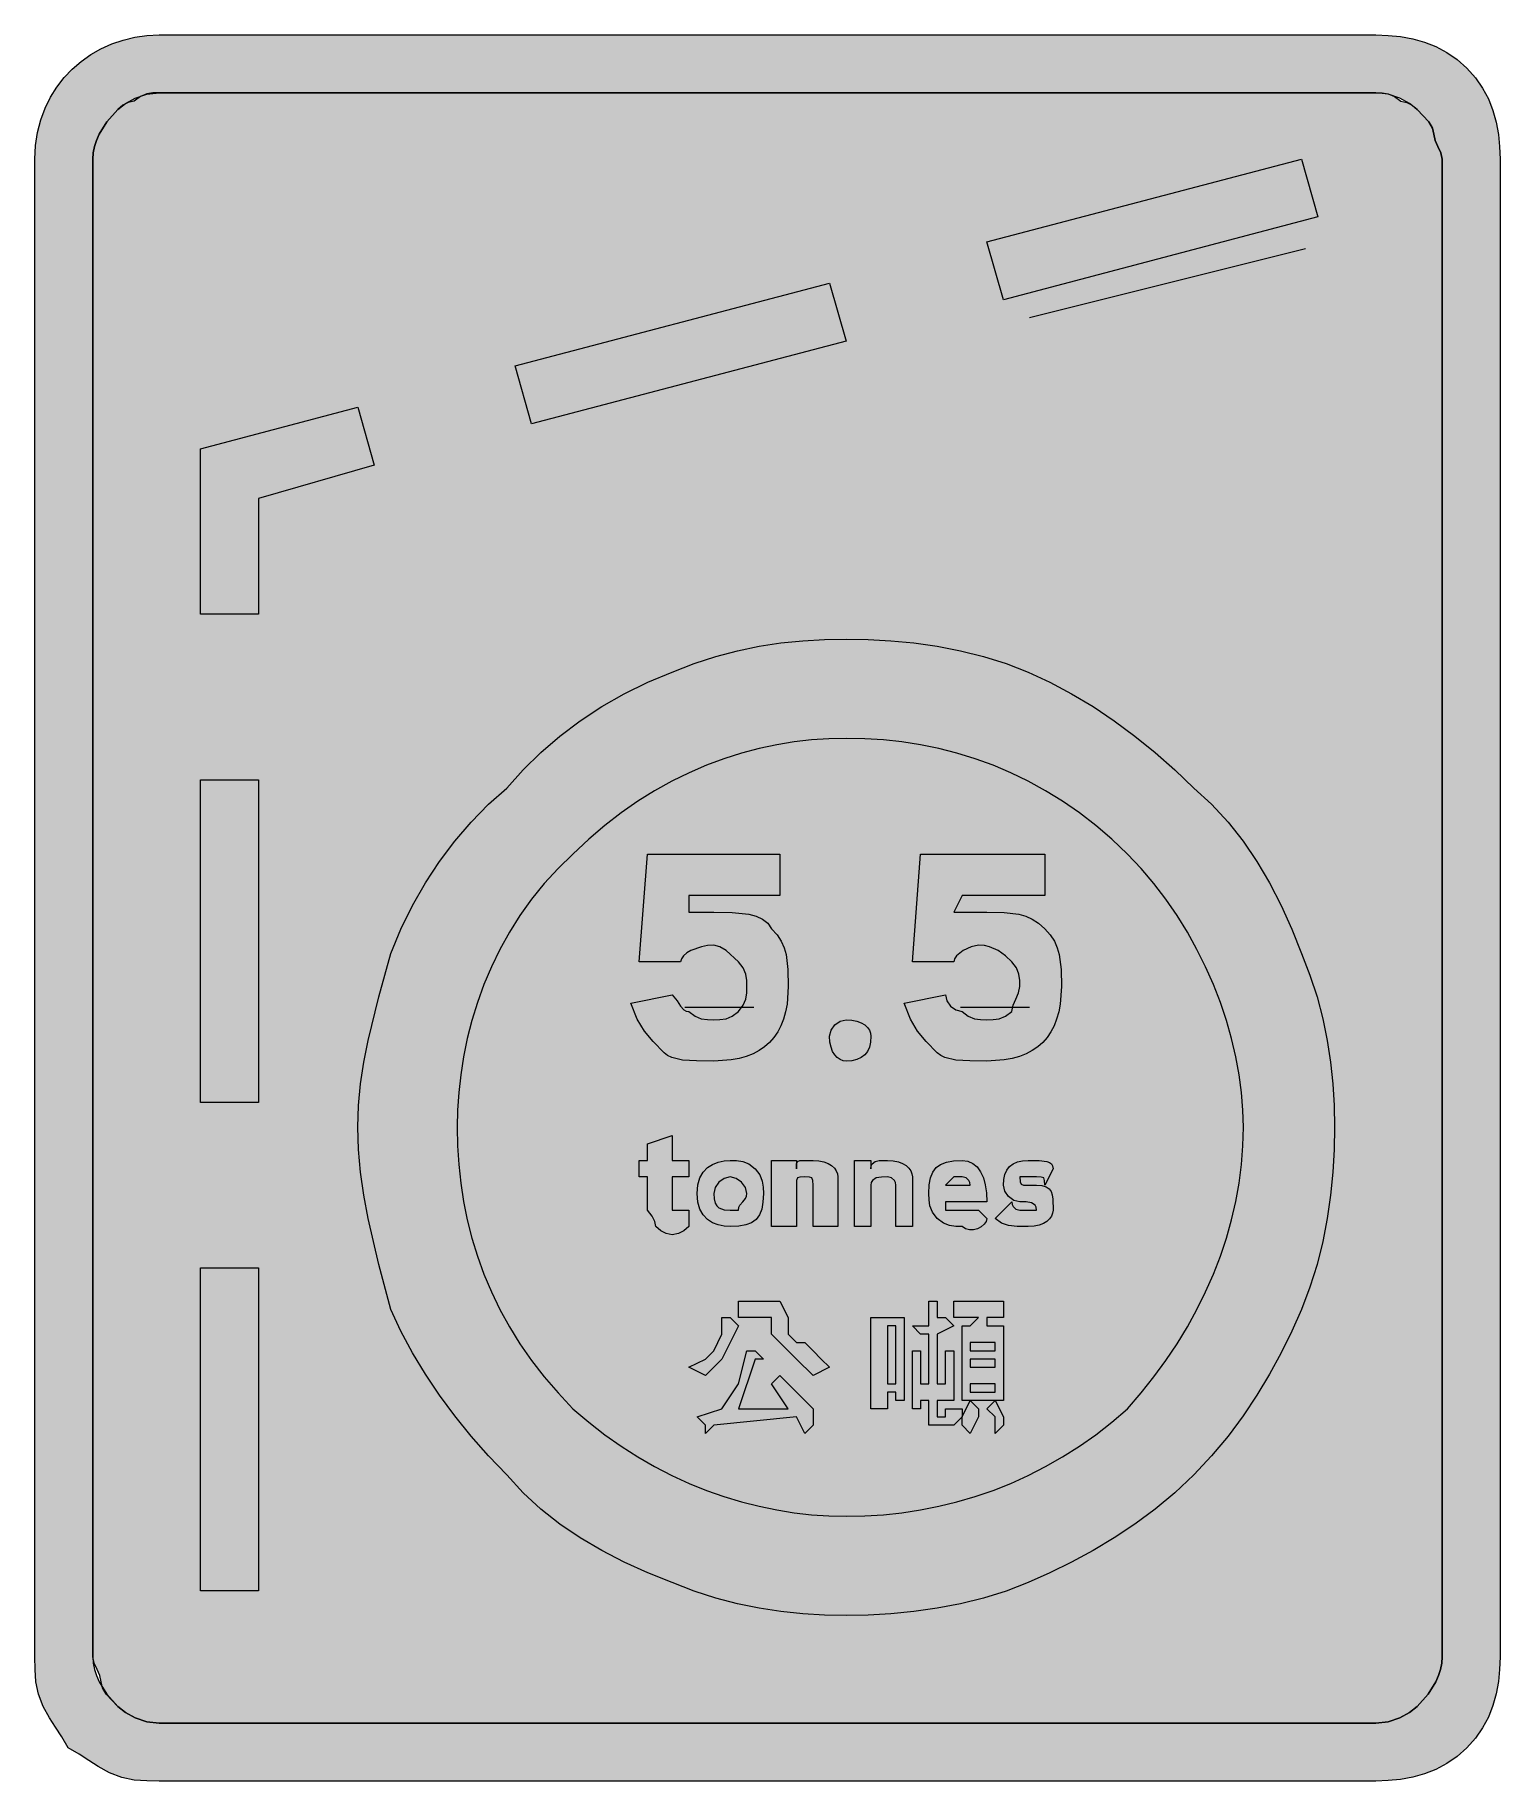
# Model space of a CAD drawing. Header units: metres. Extents: x 178 to 390, y 8 to 261.
import ezdxf

# ---------------------------------------------------------------- set-up
doc = ezdxf.new("R2010")
doc.units = ezdxf.units.M
for name, color, linetype, true_color in [('FILL_BLACK_000000', 7, 'Continuous', 0x000000), ('FILL_RED_FF0000', 7, 'Continuous', 0xff0000), ('FILL_WHITE_FFFFFF', 7, 'Continuous', 0xffffff), ('STROKE_BLACK_000000', 7, 'Continuous', 0x000000)]:
    doc.layers.add(name, color=color, linetype=linetype, true_color=true_color)

msp = doc.modelspace()

# ---------------------------------------------------------------- hatches: boundary and pattern name
at = {"layer": 'FILL_BLACK_000000', "true_color": 0x000000}
h = msp.add_hatch(color=7, dxfattribs=at)
h.dxf.hatch_style = 1
h.paths.add_polyline_path([(373.95, 261.3), (375.73, 261.12), (377.49, 260.79), (379.2, 260.31), (380.86, 259.66), (382.44, 258.83), (383.95, 257.8), (385.35, 256.56), (386.59, 255.16), (387.62, 253.65), (388.45, 252.07), (389.1, 250.41), (389.58, 248.7), (389.91, 246.94), (390.09, 245.16), (390.15, 243.36), (390.15, 26.16), (390.09, 24.36), (389.91, 22.58), (389.58, 20.82), (389.1, 19.11), (388.45, 17.45), (387.62, 15.87), (386.59, 14.36), (385.35, 12.96), (383.95, 11.72), (382.44, 10.69), (380.86, 9.86), (379.2, 9.21), (377.49, 8.73), (375.73, 8.4), (373.95, 8.22), (372.15, 8.16), (195.75, 8.16), (193.95, 8.18), (192.15, 8.31), (190.35, 8.67), (188.55, 9.36), (186.94, 10.26), (185.55, 11.16), (184.16, 12.06), (182.55, 12.96), (181.65, 14.57), (180.75, 15.96), (179.85, 17.35), (178.95, 18.96), (178.26, 20.76), (177.9, 22.56), (177.77, 24.36), (177.75, 26.16), (177.75, 243.36), (177.85, 245.34), (178.13, 247.23), (178.59, 249.03), (179.21, 250.73), (179.99, 252.32), (180.91, 253.8), (181.97, 255.17), (183.15, 256.41), (184.44, 257.53), (185.84, 258.51), (187.32, 259.36), (188.89, 260.07), (190.52, 260.62), (192.22, 261.03), (193.97, 261.28), (195.75, 261.36), (372.15, 261.36), (373.95, 261.3)])
h.paths.add_polyline_path([(194.85, 252.94), (193.95, 252.81), (193.05, 252.45), (192.15, 251.76), (191.27, 251.57), (190.5, 251.16), (189.75, 250.56), (188.17, 248.76), (187.05, 246.96), (186.66, 246.06), (186.37, 245.16), (186.21, 244.26), (186.15, 243.36), (186.15, 26.16), (186.21, 25.26), (186.37, 24.36), (186.66, 23.46), (187.05, 22.56), (188.17, 20.76), (189.75, 18.96), (190.86, 18.08), (192.3, 17.31), (193.97, 16.77), (195.75, 16.56), (372.15, 16.56), (373.93, 16.77), (375.6, 17.31), (377.04, 18.08), (378.15, 18.96), (379.72, 20.76), (380.85, 22.56), (381.24, 23.46), (381.53, 24.36), (381.69, 25.26), (381.75, 26.16), (381.75, 243.36), (381.56, 244.26), (381.15, 245.16), (380.74, 246.06), (380.55, 246.96), (380.34, 247.86), (379.8, 248.76), (378.15, 250.56), (377.04, 251.44), (375.6, 252.21), (373.93, 252.75), (372.15, 252.96), (195.75, 252.96), (194.85, 252.94)], flags=16)
h = msp.add_hatch(color=7, dxfattribs=at)
h.dxf.hatch_style = 1
h.paths.add_polyline_path([(315.75, 231.36), (361.35, 243.36), (363.75, 234.96), (318.15, 222.96), (315.75, 231.36)])
h = msp.add_hatch(color=7, dxfattribs=at)
h.dxf.hatch_style = 1
h.paths.add_polyline_path([(247.35, 213.36), (292.95, 225.36), (295.35, 216.96), (249.75, 204.96), (247.35, 213.36)])
h = msp.add_hatch(color=7, dxfattribs=at)
h.dxf.hatch_style = 1
h.paths.add_polyline_path([(210.15, 194.16), (210.15, 177.36), (201.75, 177.36), (201.75, 201.36), (224.55, 207.36), (226.95, 198.96), (210.15, 194.16)])
h = msp.add_hatch(color=7, dxfattribs=at)
h.dxf.hatch_style = 1
h.paths.add_polyline_path([(201.75, 153.36), (210.15, 153.36), (210.15, 106.56), (201.75, 106.56), (201.75, 153.36)])
h = msp.add_hatch(color=7, dxfattribs=at)
h.dxf.hatch_style = 1
h.paths.add_polyline_path([(277.05, 118.58), (277.95, 118.71), (278.85, 119.07), (279.75, 119.76), (280.44, 120.66), (280.8, 121.56), (280.93, 122.46), (280.95, 123.36), (280.93, 124.26), (280.8, 125.16), (280.44, 126.06), (279.75, 126.96), (277.95, 128.61), (277.05, 129.15), (276.15, 129.36), (275.25, 129.31), (274.39, 129.15), (272.85, 128.61), (272.24, 128.25), (271.76, 127.84), (271.46, 127.41), (271.35, 126.96), (265.35, 126.96), (266.55, 142.56), (285.75, 142.56), (285.75, 136.56), (272.55, 136.56), (272.55, 134.16), (273.75, 134.16), (276.15, 134.16), (278.81, 134.12), (281.25, 133.86), (282.31, 133.57), (283.24, 133.15), (283.99, 132.55), (284.55, 131.76), (285.34, 130.86), (285.94, 129.94), (286.36, 129), (286.65, 128.01), (286.91, 125.85), (286.95, 123.36), (286.78, 120.83), (286.57, 119.69), (286.27, 118.63), (285.9, 117.66), (285.43, 116.78), (284.88, 115.98), (284.25, 115.26), (283.53, 114.63), (282.73, 114.08), (281.85, 113.61), (280.87, 113.23), (279.82, 112.94), (278.68, 112.73), (276.15, 112.56), (273.67, 112.58), (271.65, 112.71), (270.07, 113.07), (269.46, 113.36), (268.95, 113.76), (267.36, 115.39), (266.1, 116.91), (265.07, 118.65), (264.15, 120.96), (270.15, 122.16), (270.86, 121.28), (271.35, 120.51), (271.84, 119.97), (272.15, 119.81), (272.55, 119.76), (273.45, 119.07), (274.35, 118.71), (275.25, 118.58), (276.15, 118.56), (277.05, 118.58)])
h = msp.add_hatch(color=7, dxfattribs=at)
h.dxf.hatch_style = 1
h.paths.add_polyline_path([(316.65, 118.58), (317.55, 118.71), (318.45, 119.07), (319.35, 119.76), (319.54, 120.66), (319.95, 121.56), (320.36, 122.46), (320.55, 123.36), (320.53, 124.26), (320.4, 125.16), (320.04, 126.06), (319.35, 126.96), (318.43, 127.84), (317.4, 128.61), (316.14, 129.15), (315.4, 129.31), (314.55, 129.36), (313.48, 129.15), (312.3, 128.61), (311.34, 127.84), (311.06, 127.41), (310.95, 126.96), (304.95, 126.96), (306.15, 142.56), (324.15, 142.56), (324.15, 136.56), (312.15, 136.56), (310.95, 134.16), (313.35, 134.16), (315.75, 134.16), (318.24, 134.12), (320.4, 133.86), (321.39, 133.57), (322.33, 133.15), (323.25, 132.55), (324.15, 131.76), (324.94, 130.86), (325.54, 129.94), (325.96, 129), (326.25, 128.01), (326.51, 125.85), (326.55, 123.36), (326.38, 120.83), (326.17, 119.69), (325.87, 118.63), (325.5, 117.66), (325.03, 116.78), (324.48, 115.98), (323.85, 115.26), (323.13, 114.63), (322.33, 114.08), (321.45, 113.61), (320.47, 113.23), (319.42, 112.94), (318.28, 112.73), (315.75, 112.56), (313.28, 112.58), (311.25, 112.71), (309.67, 113.07), (309.06, 113.36), (308.55, 113.76), (306.96, 115.39), (305.7, 116.91), (304.67, 118.65), (303.75, 120.96), (309.75, 122.16), (309.96, 121.28), (310.5, 120.51), (311.27, 119.97), (312.15, 119.76), (313.05, 119.07), (313.95, 118.71), (314.85, 118.58), (315.75, 118.56), (316.65, 118.58)])
h = msp.add_hatch(color=7, dxfattribs=at)
h.dxf.hatch_style = 1
h.paths.add_polyline_path([(298.89, 115.32), (298.72, 114.58), (298.44, 113.97), (298.05, 113.46), (297.54, 113.07), (296.92, 112.78), (296.19, 112.62), (295.35, 112.56), (294.9, 112.62), (294.47, 112.78), (294.06, 113.07), (293.7, 113.46), (293.39, 113.97), (293.16, 114.58), (293, 115.32), (292.95, 116.16), (293.16, 117.04), (293.7, 117.81), (294.47, 118.35), (295.35, 118.56), (296.19, 118.51), (296.92, 118.35), (297.54, 118.12), (298.05, 117.81), (298.44, 117.45), (298.72, 117.04), (298.89, 116.61), (298.95, 116.16), (298.89, 115.32)])
h = msp.add_hatch(color=7, dxfattribs=at)
h.dxf.hatch_style = 1
h.paths.add_polyline_path([(272.55, 98.16), (272.55, 95.76), (270.15, 95.76), (270.15, 90.96), (271.35, 90.96), (272.55, 90.96), (272.55, 88.56), (271.8, 87.96), (271.03, 87.55), (270.15, 87.36), (269.27, 87.55), (268.5, 87.96), (267.75, 88.56), (267.6, 89.31), (267.24, 90.08), (266.55, 90.96), (266.55, 95.76), (265.35, 95.76), (265.35, 98.16), (266.55, 98.16), (266.55, 100.56), (270.15, 101.76), (270.15, 98.16), (272.55, 98.16)])
h = msp.add_hatch(color=7, dxfattribs=at)
h.dxf.hatch_style = 1
h.paths.add_polyline_path([(283.11, 91.09), (282.78, 90.26), (282.3, 89.61), (281.65, 89.13), (280.82, 88.8), (279.79, 88.62), (278.55, 88.56), (277.65, 88.62), (276.79, 88.8), (275.98, 89.13), (275.25, 89.61), (274.64, 90.26), (274.16, 91.09), (273.86, 92.12), (273.75, 93.36), (273.86, 94.6), (274.16, 95.63), (274.64, 96.46), (275.25, 97.11), (275.98, 97.59), (276.79, 97.92), (277.65, 98.1), (278.55, 98.16), (279.45, 98.14), (280.35, 98.01), (281.25, 97.65), (282.15, 96.96), (282.84, 96.06), (283.2, 95.16), (283.33, 94.26), (283.35, 93.36), (283.29, 92.12), (283.11, 91.09)])
h.paths.add_polyline_path([(280.2, 95.01), (279.43, 95.55), (278.55, 95.76), (277.67, 95.55), (276.9, 95.01), (276.36, 94.24), (276.15, 93.36), (276.2, 92.57), (276.36, 91.97), (276.59, 91.55), (276.9, 91.26), (277.67, 91), (278.55, 90.96), (279.75, 90.96), (279.8, 91.36), (279.94, 91.67), (280.35, 92.16), (280.76, 92.65), (280.9, 92.96), (280.95, 93.36), (280.74, 94.24), (280.2, 95.01)], flags=16)
h = msp.add_hatch(color=7, dxfattribs=at)
h.dxf.hatch_style = 1
h.paths.add_polyline_path([(290.55, 88.56), (290.55, 94.56), (290.53, 95.25), (290.4, 95.61), (290.04, 95.74), (289.35, 95.76), (288.66, 95.74), (288.3, 95.61), (288.17, 95.25), (288.15, 94.56), (288.15, 88.56), (284.55, 88.56), (284.55, 98.16), (288.15, 98.16), (288.15, 96.96), (288.17, 97.65), (288.3, 98.01), (288.66, 98.14), (289.35, 98.16), (290.55, 98.16), (291.39, 98.11), (292.12, 97.95), (292.74, 97.72), (293.25, 97.41), (293.64, 97.05), (293.92, 96.64), (294.09, 96.21), (294.15, 95.76), (294.15, 94.56), (294.15, 88.56), (290.55, 88.56)])
h = msp.add_hatch(color=7, dxfattribs=at)
h.dxf.hatch_style = 1
h.paths.add_polyline_path([(302.55, 88.56), (302.55, 94.56), (302.5, 94.96), (302.36, 95.25), (301.95, 95.61), (301.35, 95.76), (300.47, 95.74), (299.7, 95.61), (299.16, 95.25), (299, 94.96), (298.95, 94.56), (298.95, 88.56), (296.55, 88.56), (296.55, 98.16), (298.95, 98.16), (298.95, 96.96), (299, 97.36), (299.14, 97.65), (299.55, 98.01), (300.15, 98.16), (301.35, 98.16), (302.19, 98.11), (302.92, 97.95), (303.54, 97.72), (304.05, 97.41), (304.44, 97.05), (304.72, 96.64), (304.89, 96.21), (304.95, 95.76), (304.95, 94.56), (304.95, 88.56), (302.55, 88.56)])
h = msp.add_hatch(color=7, dxfattribs=at)
h.dxf.hatch_style = 1
h.paths.add_polyline_path([(309.75, 90.96), (310.95, 90.96), (312.15, 90.96), (314.55, 90.96), (315.75, 89.76), (315.64, 89.31), (315.36, 88.9), (314.93, 88.54), (314.4, 88.26), (313.82, 88.1), (313.22, 88.07), (312.65, 88.22), (312.15, 88.56), (311.25, 88.58), (310.35, 88.71), (309.45, 89.07), (308.55, 89.76), (307.86, 90.66), (307.5, 91.56), (307.37, 92.46), (307.35, 93.36), (307.41, 94.6), (307.59, 95.63), (307.92, 96.46), (308.4, 97.11), (309.05, 97.59), (309.88, 97.92), (310.91, 98.1), (312.15, 98.16), (312.99, 98.05), (313.72, 97.73), (314.34, 97.21), (314.85, 96.51), (315.24, 95.64), (315.52, 94.62), (315.69, 93.45), (315.75, 92.16), (309.75, 92.16), (309.75, 90.96)])
h.paths.add_polyline_path([(313.3, 94.96), (313.16, 95.25), (312.75, 95.61), (312.15, 95.76), (310.95, 95.76), (309.75, 94.56), (313.35, 94.56), (313.3, 94.96)], flags=16)
h = msp.add_hatch(color=7, dxfattribs=at)
h.dxf.hatch_style = 1
h.paths.add_polyline_path([(325.29, 90.51), (325.12, 90.08), (324.84, 89.67), (324.45, 89.31), (323.94, 89), (323.32, 88.77), (322.59, 88.61), (321.75, 88.56), (320.16, 88.58), (318.9, 88.71), (317.87, 89.07), (316.95, 89.76), (319.35, 92.16), (319.4, 91.76), (319.54, 91.47), (319.95, 91.11), (320.55, 90.96), (321.75, 90.96), (322.95, 90.96), (322.9, 91.36), (322.74, 91.65), (322.2, 92.01), (321.43, 92.14), (320.55, 92.16), (319.67, 92.37), (318.9, 92.91), (318.36, 93.68), (318.15, 94.56), (318.21, 95.4), (318.37, 96.13), (318.66, 96.75), (319.05, 97.26), (319.56, 97.65), (320.17, 97.93), (320.91, 98.1), (321.75, 98.16), (323.32, 98.14), (324.45, 98.01), (324.84, 97.87), (325.12, 97.65), (325.29, 97.36), (325.35, 96.96), (324.15, 94.56), (324.13, 95.25), (324, 95.61), (323.64, 95.74), (322.95, 95.76), (321.75, 95.76), (320.55, 95.76), (320.57, 95.07), (320.7, 94.71), (321.06, 94.58), (321.75, 94.56), (322.95, 94.56), (323.74, 94.5), (324.34, 94.33), (324.76, 94.05), (325.05, 93.66), (325.22, 93.15), (325.31, 92.53), (325.35, 90.96), (325.29, 90.51)])
h = msp.add_hatch(color=7, dxfattribs=at)
h.dxf.hatch_style = 1
h.paths.add_polyline_path([(201.75, 82.56), (210.15, 82.56), (210.15, 35.76), (201.75, 35.76), (201.75, 82.56)])
h = msp.add_hatch(color=7, dxfattribs=at)
h.dxf.hatch_style = 1
h.paths.add_polyline_path([(285.75, 77.76), (286.95, 75.36), (286.95, 74.16), (286.95, 72.96), (288.15, 71.76), (289.35, 71.76), (290.55, 70.56), (291.75, 69.36), (292.95, 68.16), (290.55, 66.96), (288.15, 69.36), (285.75, 71.76), (284.55, 72.96), (284.55, 75.36), (279.75, 75.36), (279.75, 77.76), (285.75, 77.76)])
h = msp.add_hatch(color=7, dxfattribs=at)
h.dxf.hatch_style = 1
h.paths.add_polyline_path([(308.55, 77.76), (308.55, 76.56), (308.55, 75.36), (309.75, 75.36), (310.95, 74.16), (308.55, 72.96), (308.55, 65.76), (309.75, 65.76), (309.75, 70.56), (310.95, 70.56), (310.95, 63.36), (309.75, 63.36), (308.55, 63.36), (308.55, 62.16), (308.55, 60.96), (309.75, 60.96), (309.75, 62.16), (312.15, 62.16), (312.15, 60.96), (310.95, 59.76), (309.75, 59.76), (308.55, 59.76), (307.35, 59.76), (307.35, 60.96), (307.35, 63.36), (306.15, 63.36), (306.15, 62.16), (304.95, 62.16), (304.95, 70.56), (306.15, 70.56), (306.15, 65.76), (307.35, 65.76), (307.35, 72.96), (306.15, 72.96), (304.95, 74.16), (307.35, 74.16), (307.35, 77.76), (308.55, 77.76)])
h = msp.add_hatch(color=7, dxfattribs=at)
h.dxf.hatch_style = 1
h.paths.add_polyline_path([(318.15, 77.76), (318.15, 75.36), (315.75, 75.36), (315.75, 74.16), (318.15, 74.16), (318.15, 63.36), (316.95, 63.36), (313.35, 63.36), (312.15, 63.36), (312.15, 74.16), (313.35, 74.16), (314.55, 75.36), (310.95, 75.36), (310.95, 77.76), (318.15, 77.76)])
h.paths.add_polyline_path([(313.35, 68.16), (316.95, 68.16), (316.95, 69.36), (313.35, 69.36), (313.35, 68.16)], flags=16)
h.paths.add_polyline_path([(313.35, 71.76), (313.35, 70.56), (316.95, 70.56), (316.95, 71.76), (313.35, 71.76)], flags=16)
h.paths.add_polyline_path([(316.95, 65.76), (313.35, 65.76), (313.35, 64.56), (316.95, 64.56), (316.95, 65.76)], flags=16)
h = msp.add_hatch(color=7, dxfattribs=at)
h.dxf.hatch_style = 1
h.paths.add_polyline_path([(279.75, 74.16), (278.55, 71.76), (277.35, 69.36), (276.15, 68.16), (274.95, 66.96), (272.55, 68.16), (274.95, 69.36), (276.15, 70.56), (277.35, 72.96), (277.35, 75.36), (278.55, 75.36), (279.75, 74.16)])
h = msp.add_hatch(color=7, dxfattribs=at)
h.dxf.hatch_style = 1
h.paths.add_polyline_path([(303.75, 63.36), (302.55, 63.36), (302.55, 64.56), (301.35, 64.56), (301.35, 62.16), (298.95, 62.16), (298.95, 75.36), (303.75, 75.36), (303.75, 63.36)])
h.paths.add_polyline_path([(302.55, 74.16), (301.35, 74.16), (301.35, 65.76), (302.55, 65.76), (302.55, 74.16)], flags=16)
h = msp.add_hatch(color=7, dxfattribs=at)
h.dxf.hatch_style = 1
h.paths.add_polyline_path([(283.35, 69.36), (282.15, 69.36), (279.75, 62.16), (286.95, 62.16), (284.55, 65.76), (285.75, 66.96), (288.15, 64.56), (289.35, 63.36), (290.55, 62.16), (290.55, 59.76), (289.35, 58.56), (288.15, 60.96), (276.15, 59.76), (274.95, 58.56), (274.95, 59.76), (273.75, 60.96), (277.35, 62.16), (279.75, 65.76), (280.95, 70.56), (282.15, 70.56), (283.35, 69.36)])
h = msp.add_hatch(color=7, dxfattribs=at)
h.dxf.hatch_style = 1
h.paths.add_polyline_path([(313.35, 63.36), (314.55, 62.16), (314.55, 60.96), (313.35, 58.56), (312.15, 59.76), (312.15, 60.96), (313.35, 63.36)])
h = msp.add_hatch(color=7, dxfattribs=at)
h.dxf.hatch_style = 1
h.paths.add_polyline_path([(318.15, 60.96), (318.15, 59.76), (316.95, 58.56), (316.95, 60.96), (315.75, 62.16), (316.95, 63.36), (318.15, 60.96)])
at = {"layer": 'FILL_RED_FF0000', "true_color": 0xff0000}
h = msp.add_hatch(color=7, dxfattribs=at)
h.dxf.hatch_style = 1
h.paths.add_polyline_path([(365.91, 96.47), (365.58, 93.13), (365.1, 89.76), (364.45, 86.39), (363.62, 83.05), (362.59, 79.76), (361.35, 76.56), (359.94, 73.41), (358.41, 70.28), (356.73, 67.17), (354.9, 64.11), (352.9, 61.1), (350.72, 58.17), (348.34, 55.31), (345.75, 52.56), (343, 49.97), (340.14, 47.59), (337.21, 45.41), (334.2, 43.41), (331.14, 41.58), (328.03, 39.9), (324.9, 38.37), (321.75, 36.96), (318.55, 35.72), (315.26, 34.69), (311.92, 33.86), (308.55, 33.21), (305.18, 32.73), (301.84, 32.4), (298.55, 32.22), (295.35, 32.16), (292.2, 32.22), (289.05, 32.4), (285.9, 32.73), (282.75, 33.21), (279.6, 33.86), (276.45, 34.69), (273.3, 35.72), (270.15, 36.96), (266.61, 38.37), (263.19, 39.9), (259.92, 41.58), (256.8, 43.41), (253.85, 45.41), (251.08, 47.59), (248.51, 49.97), (246.15, 52.56), (243.51, 55.31), (240.99, 58.17), (238.62, 61.1), (236.4, 64.11), (234.35, 67.17), (232.48, 70.28), (230.81, 73.41), (229.35, 76.56), (227.59, 83.05), (226.05, 89.76), (225.44, 93.13), (224.96, 96.47), (224.66, 99.76), (224.55, 102.96), (224.66, 106.11), (224.96, 109.26), (225.44, 112.41), (226.05, 115.56), (227.59, 121.86), (229.35, 128.16), (230.81, 131.7), (232.48, 135.12), (234.35, 138.39), (236.4, 141.51), (238.62, 144.46), (240.99, 147.23), (243.51, 149.8), (246.15, 152.16), (248.51, 154.8), (251.08, 157.32), (253.85, 159.69), (256.8, 161.91), (259.92, 163.96), (263.19, 165.83), (266.61, 167.5), (270.15, 168.96), (273.3, 170.2), (276.45, 171.23), (279.6, 172.06), (282.75, 172.71), (285.9, 173.19), (289.05, 173.52), (292.2, 173.7), (295.35, 173.76), (298.55, 173.7), (301.84, 173.52), (305.18, 173.19), (308.55, 172.71), (311.92, 172.06), (315.26, 171.23), (318.55, 170.2), (321.75, 168.96), (324.9, 167.5), (328.03, 165.83), (331.14, 163.96), (334.2, 161.91), (337.21, 159.69), (340.14, 157.32), (343, 154.8), (345.75, 152.16), (348.34, 149.8), (350.72, 147.23), (352.9, 144.46), (354.9, 141.51), (356.73, 138.39), (358.41, 135.12), (359.94, 131.7), (361.35, 128.16), (362.59, 125.01), (363.62, 121.86), (364.45, 118.71), (365.1, 115.56), (365.58, 112.41), (365.91, 109.26), (366.09, 106.11), (366.15, 102.96), (366.09, 99.76), (365.91, 96.47)])
h.paths.add_polyline_path([(352.67, 108.01), (352.33, 110.59), (351.84, 113.2), (351.23, 115.82), (350.48, 118.44), (349.61, 121.06), (348.6, 123.66), (347.47, 126.23), (346.21, 128.76), (344.83, 131.25), (343.33, 133.67), (341.71, 136.03), (339.97, 138.3), (338.12, 140.48), (336.15, 142.56), (333.87, 144.73), (331.54, 146.73), (329.16, 148.57), (326.74, 150.25), (324.27, 151.77), (321.76, 153.15), (319.22, 154.38), (316.65, 155.46), (314.05, 156.4), (311.42, 157.21), (308.78, 157.88), (306.11, 158.42), (303.43, 158.84), (300.75, 159.13), (298.05, 159.3), (295.35, 159.36), (292.86, 159.3), (290.35, 159.13), (287.82, 158.84), (285.28, 158.42), (282.73, 157.88), (280.18, 157.21), (277.64, 156.4), (275.1, 155.46), (272.58, 154.38), (270.07, 153.15), (267.59, 151.77), (265.14, 150.25), (262.73, 148.57), (260.36, 146.73), (258.03, 144.73), (255.75, 142.56), (253.58, 140.48), (251.58, 138.3), (249.74, 136.03), (248.06, 133.67), (246.54, 131.25), (245.16, 128.76), (243.93, 126.23), (242.85, 123.66), (241.91, 121.06), (241.1, 118.44), (240.43, 115.82), (239.89, 113.2), (239.47, 110.59), (239.18, 108.01), (239.01, 105.46), (238.95, 102.96), (239.01, 100.26), (239.18, 97.56), (239.47, 94.88), (239.89, 92.2), (240.43, 89.53), (241.1, 86.89), (241.91, 84.26), (242.85, 81.66), (243.93, 79.09), (245.16, 76.55), (246.54, 74.04), (248.06, 71.57), (249.74, 69.15), (251.58, 66.77), (253.58, 64.44), (255.75, 62.16), (258.03, 60.21), (260.36, 58.39), (262.73, 56.71), (265.14, 55.17), (267.59, 53.76), (270.07, 52.48), (272.58, 51.33), (275.1, 50.31), (277.64, 49.42), (280.18, 48.65), (282.73, 48), (285.28, 47.48), (287.82, 47.07), (290.35, 46.79), (292.86, 46.62), (295.35, 46.56), (298.05, 46.62), (300.75, 46.79), (303.43, 47.07), (306.11, 47.48), (308.78, 48), (311.42, 48.65), (314.05, 49.42), (316.65, 50.31), (319.22, 51.33), (321.76, 52.48), (324.27, 53.76), (326.74, 55.17), (329.16, 56.71), (331.54, 58.39), (333.87, 60.21), (336.15, 62.16), (338.12, 64.44), (339.97, 66.77), (341.71, 69.15), (343.33, 71.57), (344.83, 74.04), (346.21, 76.55), (347.47, 79.09), (348.6, 81.66), (349.61, 84.26), (350.48, 86.89), (351.23, 89.53), (351.84, 92.2), (352.33, 94.88), (352.67, 97.56), (352.88, 100.26), (352.95, 102.96), (352.88, 105.46), (352.67, 108.01)], flags=16)
at = {"layer": 'FILL_WHITE_FFFFFF', "true_color": 0xffffff}
h = msp.add_hatch(color=7, dxfattribs=at)
h.dxf.hatch_style = 1
h.paths.add_polyline_path([(372.15, 252.96), (373.05, 252.94), (373.95, 252.81), (374.85, 252.45), (375.75, 251.76), (376.63, 251.57), (377.4, 251.16), (378.15, 250.56), (379.8, 248.76), (380.34, 247.86), (380.55, 246.96), (380.74, 246.06), (381.15, 245.16), (381.56, 244.26), (381.75, 243.36), (381.75, 26.16), (381.69, 25.26), (381.53, 24.36), (381.24, 23.46), (380.85, 22.56), (379.72, 20.76), (378.15, 18.96), (377.04, 18.08), (375.6, 17.31), (373.93, 16.77), (372.15, 16.56), (195.75, 16.56), (193.97, 16.77), (192.3, 17.31), (190.86, 18.08), (189.75, 18.96), (188.1, 20.76), (187.56, 21.66), (187.35, 22.56), (187.16, 23.46), (186.75, 24.36), (186.34, 25.26), (186.15, 26.16), (186.15, 243.36), (186.21, 244.26), (186.37, 245.16), (186.66, 246.06), (187.05, 246.96), (188.17, 248.76), (189.75, 250.56), (190.86, 251.44), (192.3, 252.21), (193.97, 252.75), (195.75, 252.96), (372.15, 252.96)])

# ---------------------------------------------------------------- linework, layer by layer
at = {"layer": 'FILL_BLACK_000000', "lineweight": 0, "true_color": 0x000000}
for points in [[(373.95, 261.3), (375.73, 261.12), (377.49, 260.79), (379.2, 260.31), (380.86, 259.66), (382.44, 258.83), (383.95, 257.8), (385.35, 256.56), (386.59, 255.16), (387.62, 253.65), (388.45, 252.07), (389.1, 250.41), (389.58, 248.7), (389.91, 246.94), (390.09, 245.16), (390.15, 243.36), (390.15, 26.16), (390.09, 24.36), (389.91, 22.58), (389.58, 20.82), (389.1, 19.11), (388.45, 17.45), (387.62, 15.87), (386.59, 14.36), (385.35, 12.96), (383.95, 11.72), (382.44, 10.69), (380.86, 9.86), (379.2, 9.21), (377.49, 8.73), (375.73, 8.4), (373.95, 8.22), (372.15, 8.16), (195.75, 8.16), (193.95, 8.18), (192.15, 8.31), (190.35, 8.67), (188.55, 9.36), (186.94, 10.26), (185.55, 11.16), (184.16, 12.06), (182.55, 12.96), (181.65, 14.57), (180.75, 15.96), (179.85, 17.35), (178.95, 18.96), (178.26, 20.76), (177.9, 22.56), (177.77, 24.36), (177.75, 26.16), (177.75, 243.36), (177.85, 245.34), (178.13, 247.23), (178.59, 249.03), (179.21, 250.73), (179.99, 252.32), (180.91, 253.8), (181.97, 255.17), (183.15, 256.41), (184.44, 257.53), (185.84, 258.51), (187.32, 259.36), (188.89, 260.07), (190.52, 260.62), (192.22, 261.03), (193.97, 261.28), (195.75, 261.36), (372.15, 261.36)], [(194.85, 252.94), (193.95, 252.81), (193.05, 252.45), (192.15, 251.76), (191.27, 251.57), (190.5, 251.16), (189.75, 250.56), (188.17, 248.76), (187.05, 246.96), (186.66, 246.06), (186.37, 245.16), (186.21, 244.26), (186.15, 243.36), (186.15, 26.16), (186.21, 25.26), (186.37, 24.36), (186.66, 23.46), (187.05, 22.56), (188.17, 20.76), (189.75, 18.96), (190.86, 18.08), (192.3, 17.31), (193.97, 16.77), (195.75, 16.56), (372.15, 16.56), (373.93, 16.77), (375.6, 17.31), (377.04, 18.08), (378.15, 18.96), (379.72, 20.76), (380.85, 22.56), (381.24, 23.46), (381.53, 24.36), (381.69, 25.26), (381.75, 26.16), (381.75, 243.36), (381.56, 244.26), (381.15, 245.16), (380.74, 246.06), (380.55, 246.96), (380.34, 247.86), (379.8, 248.76), (378.15, 250.56), (377.04, 251.44), (375.6, 252.21), (373.93, 252.75), (372.15, 252.96), (195.75, 252.96)], [(315.75, 231.36), (361.35, 243.36), (363.75, 234.96), (318.15, 222.96)], [(247.35, 213.36), (292.95, 225.36), (295.35, 216.96), (249.75, 204.96)], [(210.15, 194.16), (210.15, 177.36), (201.75, 177.36), (201.75, 201.36), (224.55, 207.36), (226.95, 198.96)], [(201.75, 153.36), (210.15, 153.36), (210.15, 106.56), (201.75, 106.56)], [(277.05, 118.58), (277.95, 118.71), (278.85, 119.07), (279.75, 119.76), (280.44, 120.66), (280.8, 121.56), (280.93, 122.46), (280.95, 123.36), (280.93, 124.26), (280.8, 125.16), (280.44, 126.06), (279.75, 126.96), (277.95, 128.61), (277.05, 129.15), (276.15, 129.36), (275.25, 129.31), (274.39, 129.15), (272.85, 128.61), (272.24, 128.25), (271.76, 127.84), (271.46, 127.41), (271.35, 126.96), (265.35, 126.96), (266.55, 142.56), (285.75, 142.56), (285.75, 136.56), (272.55, 136.56), (272.55, 134.16), (273.75, 134.16), (276.15, 134.16), (278.81, 134.12), (281.25, 133.86), (282.31, 133.57), (283.24, 133.15), (283.99, 132.55), (284.55, 131.76), (285.34, 130.86), (285.94, 129.94), (286.36, 129), (286.65, 128.01), (286.91, 125.85), (286.95, 123.36), (286.78, 120.83), (286.57, 119.69), (286.27, 118.63), (285.9, 117.66), (285.43, 116.78), (284.88, 115.98), (284.25, 115.26), (283.53, 114.63), (282.73, 114.08), (281.85, 113.61), (280.87, 113.23), (279.82, 112.94), (278.68, 112.73), (276.15, 112.56), (273.67, 112.58), (271.65, 112.71), (270.07, 113.07), (269.46, 113.36), (268.95, 113.76), (267.36, 115.39), (266.1, 116.91), (265.07, 118.65), (264.15, 120.96), (270.15, 122.16), (270.86, 121.28), (271.35, 120.51), (271.84, 119.97), (272.15, 119.81), (272.55, 119.76), (273.45, 119.07), (274.35, 118.71), (275.25, 118.58), (276.15, 118.56)], [(316.65, 118.58), (317.55, 118.71), (318.45, 119.07), (319.35, 119.76), (319.54, 120.66), (319.95, 121.56), (320.36, 122.46), (320.55, 123.36), (320.53, 124.26), (320.4, 125.16), (320.04, 126.06), (319.35, 126.96), (318.43, 127.84), (317.4, 128.61), (316.14, 129.15), (315.4, 129.31), (314.55, 129.36), (313.48, 129.15), (312.3, 128.61), (311.34, 127.84), (311.06, 127.41), (310.95, 126.96), (304.95, 126.96), (306.15, 142.56), (324.15, 142.56), (324.15, 136.56), (312.15, 136.56), (310.95, 134.16), (313.35, 134.16), (315.75, 134.16), (318.24, 134.12), (320.4, 133.86), (321.39, 133.57), (322.33, 133.15), (323.25, 132.55), (324.15, 131.76), (324.94, 130.86), (325.54, 129.94), (325.96, 129), (326.25, 128.01), (326.51, 125.85), (326.55, 123.36), (326.38, 120.83), (326.17, 119.69), (325.87, 118.63), (325.5, 117.66), (325.03, 116.78), (324.48, 115.98), (323.85, 115.26), (323.13, 114.63), (322.33, 114.08), (321.45, 113.61), (320.47, 113.23), (319.42, 112.94), (318.28, 112.73), (315.75, 112.56), (313.28, 112.58), (311.25, 112.71), (309.67, 113.07), (309.06, 113.36), (308.55, 113.76), (306.96, 115.39), (305.7, 116.91), (304.67, 118.65), (303.75, 120.96), (309.75, 122.16), (309.96, 121.28), (310.5, 120.51), (311.27, 119.97), (312.15, 119.76), (313.05, 119.07), (313.95, 118.71), (314.85, 118.58), (315.75, 118.56)], [(298.89, 115.32), (298.72, 114.58), (298.44, 113.97), (298.05, 113.46), (297.54, 113.07), (296.92, 112.78), (296.19, 112.62), (295.35, 112.56), (294.9, 112.62), (294.47, 112.78), (294.06, 113.07), (293.7, 113.46), (293.39, 113.97), (293.16, 114.58), (293, 115.32), (292.95, 116.16), (293.16, 117.04), (293.7, 117.81), (294.47, 118.35), (295.35, 118.56), (296.19, 118.51), (296.92, 118.35), (297.54, 118.12), (298.05, 117.81), (298.44, 117.45), (298.72, 117.04), (298.89, 116.61), (298.95, 116.16)], [(272.55, 98.16), (272.55, 95.76), (270.15, 95.76), (270.15, 90.96), (271.35, 90.96), (272.55, 90.96), (272.55, 88.56), (271.8, 87.96), (271.03, 87.55), (270.15, 87.36), (269.27, 87.55), (268.5, 87.96), (267.75, 88.56), (267.6, 89.31), (267.24, 90.08), (266.55, 90.96), (266.55, 95.76), (265.35, 95.76), (265.35, 98.16), (266.55, 98.16), (266.55, 100.56), (270.15, 101.76), (270.15, 98.16)], [(283.11, 91.09), (282.78, 90.26), (282.3, 89.61), (281.65, 89.13), (280.82, 88.8), (279.79, 88.62), (278.55, 88.56), (277.65, 88.62), (276.79, 88.8), (275.98, 89.13), (275.25, 89.61), (274.64, 90.26), (274.16, 91.09), (273.86, 92.12), (273.75, 93.36), (273.86, 94.6), (274.16, 95.63), (274.64, 96.46), (275.25, 97.11), (275.98, 97.59), (276.79, 97.92), (277.65, 98.1), (278.55, 98.16), (279.45, 98.14), (280.35, 98.01), (281.25, 97.65), (282.15, 96.96), (282.84, 96.06), (283.2, 95.16), (283.33, 94.26), (283.35, 93.36), (283.29, 92.12)], [(290.55, 88.56), (290.55, 94.56), (290.53, 95.25), (290.4, 95.61), (290.04, 95.74), (289.35, 95.76), (288.66, 95.74), (288.3, 95.61), (288.17, 95.25), (288.15, 94.56), (288.15, 88.56), (284.55, 88.56), (284.55, 98.16), (288.15, 98.16), (288.15, 96.96), (288.17, 97.65), (288.3, 98.01), (288.66, 98.14), (289.35, 98.16), (290.55, 98.16), (291.39, 98.11), (292.12, 97.95), (292.74, 97.72), (293.25, 97.41), (293.64, 97.05), (293.92, 96.64), (294.09, 96.21), (294.15, 95.76), (294.15, 94.56), (294.15, 88.56)], [(302.55, 88.56), (302.55, 94.56), (302.5, 94.96), (302.36, 95.25), (301.95, 95.61), (301.35, 95.76), (300.47, 95.74), (299.7, 95.61), (299.16, 95.25), (299, 94.96), (298.95, 94.56), (298.95, 88.56), (296.55, 88.56), (296.55, 98.16), (298.95, 98.16), (298.95, 96.96), (299, 97.36), (299.14, 97.65), (299.55, 98.01), (300.15, 98.16), (301.35, 98.16), (302.19, 98.11), (302.92, 97.95), (303.54, 97.72), (304.05, 97.41), (304.44, 97.05), (304.72, 96.64), (304.89, 96.21), (304.95, 95.76), (304.95, 94.56), (304.95, 88.56)], [(309.75, 90.96), (310.95, 90.96), (312.15, 90.96), (314.55, 90.96), (315.75, 89.76), (315.64, 89.31), (315.36, 88.9), (314.93, 88.54), (314.4, 88.26), (313.82, 88.1), (313.22, 88.07), (312.65, 88.22), (312.15, 88.56), (311.25, 88.58), (310.35, 88.71), (309.45, 89.07), (308.55, 89.76), (307.86, 90.66), (307.5, 91.56), (307.37, 92.46), (307.35, 93.36), (307.41, 94.6), (307.59, 95.63), (307.92, 96.46), (308.4, 97.11), (309.05, 97.59), (309.88, 97.92), (310.91, 98.1), (312.15, 98.16), (312.99, 98.05), (313.72, 97.73), (314.34, 97.21), (314.85, 96.51), (315.24, 95.64), (315.52, 94.62), (315.69, 93.45), (315.75, 92.16), (309.75, 92.16)], [(325.29, 90.51), (325.12, 90.08), (324.84, 89.67), (324.45, 89.31), (323.94, 89), (323.32, 88.77), (322.59, 88.61), (321.75, 88.56), (320.16, 88.58), (318.9, 88.71), (317.87, 89.07), (316.95, 89.76), (319.35, 92.16), (319.4, 91.76), (319.54, 91.47), (319.95, 91.11), (320.55, 90.96), (321.75, 90.96), (322.95, 90.96), (322.9, 91.36), (322.74, 91.65), (322.2, 92.01), (321.43, 92.14), (320.55, 92.16), (319.67, 92.37), (318.9, 92.91), (318.36, 93.68), (318.15, 94.56), (318.21, 95.4), (318.37, 96.13), (318.66, 96.75), (319.05, 97.26), (319.56, 97.65), (320.17, 97.93), (320.91, 98.1), (321.75, 98.16), (323.32, 98.14), (324.45, 98.01), (324.84, 97.87), (325.12, 97.65), (325.29, 97.36), (325.35, 96.96), (324.15, 94.56), (324.13, 95.25), (324, 95.61), (323.64, 95.74), (322.95, 95.76), (321.75, 95.76), (320.55, 95.76), (320.57, 95.07), (320.7, 94.71), (321.06, 94.58), (321.75, 94.56), (322.95, 94.56), (323.74, 94.5), (324.34, 94.33), (324.76, 94.05), (325.05, 93.66), (325.22, 93.15), (325.31, 92.53), (325.35, 90.96)], [(280.2, 95.01), (279.43, 95.55), (278.55, 95.76), (277.67, 95.55), (276.9, 95.01), (276.36, 94.24), (276.15, 93.36), (276.2, 92.57), (276.36, 91.97), (276.59, 91.55), (276.9, 91.26), (277.67, 91), (278.55, 90.96), (279.75, 90.96), (279.8, 91.36), (279.94, 91.67), (280.35, 92.16), (280.76, 92.65), (280.9, 92.96), (280.95, 93.36), (280.74, 94.24)], [(313.3, 94.96), (313.16, 95.25), (312.75, 95.61), (312.15, 95.76), (310.95, 95.76), (309.75, 94.56), (313.35, 94.56)], [(201.75, 82.56), (210.15, 82.56), (210.15, 35.76), (201.75, 35.76)], [(285.75, 77.76), (286.95, 75.36), (286.95, 74.16), (286.95, 72.96), (288.15, 71.76), (289.35, 71.76), (290.55, 70.56), (291.75, 69.36), (292.95, 68.16), (290.55, 66.96), (288.15, 69.36), (285.75, 71.76), (284.55, 72.96), (284.55, 75.36), (279.75, 75.36), (279.75, 77.76)], [(308.55, 77.76), (308.55, 76.56), (308.55, 75.36), (309.75, 75.36), (310.95, 74.16), (308.55, 72.96), (308.55, 65.76), (309.75, 65.76), (309.75, 70.56), (310.95, 70.56), (310.95, 63.36), (309.75, 63.36), (308.55, 63.36), (308.55, 62.16), (308.55, 60.96), (309.75, 60.96), (309.75, 62.16), (312.15, 62.16), (312.15, 60.96), (310.95, 59.76), (309.75, 59.76), (308.55, 59.76), (307.35, 59.76), (307.35, 60.96), (307.35, 63.36), (306.15, 63.36), (306.15, 62.16), (304.95, 62.16), (304.95, 70.56), (306.15, 70.56), (306.15, 65.76), (307.35, 65.76), (307.35, 72.96), (306.15, 72.96), (304.95, 74.16), (307.35, 74.16), (307.35, 77.76)], [(318.15, 77.76), (318.15, 75.36), (315.75, 75.36), (315.75, 74.16), (318.15, 74.16), (318.15, 63.36), (316.95, 63.36), (313.35, 63.36), (312.15, 63.36), (312.15, 74.16), (313.35, 74.16), (314.55, 75.36), (310.95, 75.36), (310.95, 77.76)], [(279.75, 74.16), (278.55, 71.76), (277.35, 69.36), (276.15, 68.16), (274.95, 66.96), (272.55, 68.16), (274.95, 69.36), (276.15, 70.56), (277.35, 72.96), (277.35, 75.36), (278.55, 75.36)], [(303.75, 63.36), (302.55, 63.36), (302.55, 64.56), (301.35, 64.56), (301.35, 62.16), (298.95, 62.16), (298.95, 75.36), (303.75, 75.36)], [(302.55, 74.16), (301.35, 74.16), (301.35, 65.76), (302.55, 65.76)], [(313.35, 71.76), (313.35, 70.56), (316.95, 70.56), (316.95, 71.76)], [(283.35, 69.36), (282.15, 69.36), (279.75, 62.16), (286.95, 62.16), (284.55, 65.76), (285.75, 66.96), (288.15, 64.56), (289.35, 63.36), (290.55, 62.16), (290.55, 59.76), (289.35, 58.56), (288.15, 60.96), (276.15, 59.76), (274.95, 58.56), (274.95, 59.76), (273.75, 60.96), (277.35, 62.16), (279.75, 65.76), (280.95, 70.56), (282.15, 70.56)], [(313.35, 68.16), (316.95, 68.16), (316.95, 69.36), (313.35, 69.36)], [(313.35, 63.36), (314.55, 62.16), (314.55, 60.96), (313.35, 58.56), (312.15, 59.76), (312.15, 60.96)], [(316.95, 65.76), (313.35, 65.76), (313.35, 64.56), (316.95, 64.56)], [(318.15, 60.96), (318.15, 59.76), (316.95, 58.56), (316.95, 60.96), (315.75, 62.16), (316.95, 63.36)]]:
    msp.add_lwpolyline(points, close=True, dxfattribs=at)
at = {"layer": 'FILL_RED_FF0000', "lineweight": 0, "true_color": 0xff0000}
for points in [[(365.91, 96.47), (365.58, 93.13), (365.1, 89.76), (364.45, 86.39), (363.62, 83.05), (362.59, 79.76), (361.35, 76.56), (359.94, 73.41), (358.41, 70.28), (356.73, 67.17), (354.9, 64.11), (352.9, 61.1), (350.72, 58.17), (348.34, 55.31), (345.75, 52.56), (343, 49.97), (340.14, 47.59), (337.21, 45.41), (334.2, 43.41), (331.14, 41.58), (328.03, 39.9), (324.9, 38.37), (321.75, 36.96), (318.55, 35.72), (315.26, 34.69), (311.92, 33.86), (308.55, 33.21), (305.18, 32.73), (301.84, 32.4), (298.55, 32.22), (295.35, 32.16), (292.2, 32.22), (289.05, 32.4), (285.9, 32.73), (282.75, 33.21), (279.6, 33.86), (276.45, 34.69), (273.3, 35.72), (270.15, 36.96), (266.61, 38.37), (263.19, 39.9), (259.92, 41.58), (256.8, 43.41), (253.85, 45.41), (251.08, 47.59), (248.51, 49.97), (246.15, 52.56), (243.51, 55.31), (240.99, 58.17), (238.62, 61.1), (236.4, 64.11), (234.35, 67.17), (232.48, 70.28), (230.81, 73.41), (229.35, 76.56), (227.59, 83.05), (226.05, 89.76), (225.44, 93.13), (224.96, 96.47), (224.66, 99.76), (224.55, 102.96), (224.66, 106.11), (224.96, 109.26), (225.44, 112.41), (226.05, 115.56), (227.59, 121.86), (229.35, 128.16), (230.81, 131.7), (232.48, 135.12), (234.35, 138.39), (236.4, 141.51), (238.62, 144.46), (240.99, 147.23), (243.51, 149.8), (246.15, 152.16), (248.51, 154.8), (251.08, 157.32), (253.85, 159.69), (256.8, 161.91), (259.92, 163.96), (263.19, 165.83), (266.61, 167.5), (270.15, 168.96), (273.3, 170.2), (276.45, 171.23), (279.6, 172.06), (282.75, 172.71), (285.9, 173.19), (289.05, 173.52), (292.2, 173.7), (295.35, 173.76), (298.55, 173.7), (301.84, 173.52), (305.18, 173.19), (308.55, 172.71), (311.92, 172.06), (315.26, 171.23), (318.55, 170.2), (321.75, 168.96), (324.9, 167.5), (328.03, 165.83), (331.14, 163.96), (334.2, 161.91), (337.21, 159.69), (340.14, 157.32), (343, 154.8), (345.75, 152.16), (348.34, 149.8), (350.72, 147.23), (352.9, 144.46), (354.9, 141.51), (356.73, 138.39), (358.41, 135.12), (359.94, 131.7), (361.35, 128.16), (362.59, 125.01), (363.62, 121.86), (364.45, 118.71), (365.1, 115.56), (365.58, 112.41), (365.91, 109.26), (366.09, 106.11), (366.15, 102.96), (366.09, 99.76)], [(352.67, 108.01), (352.33, 110.59), (351.84, 113.2), (351.23, 115.82), (350.48, 118.44), (349.61, 121.06), (348.6, 123.66), (347.47, 126.23), (346.21, 128.76), (344.83, 131.25), (343.33, 133.67), (341.71, 136.03), (339.97, 138.3), (338.12, 140.48), (336.15, 142.56), (333.87, 144.73), (331.54, 146.73), (329.16, 148.57), (326.74, 150.25), (324.27, 151.77), (321.76, 153.15), (319.22, 154.38), (316.65, 155.46), (314.05, 156.4), (311.42, 157.21), (308.78, 157.88), (306.11, 158.42), (303.43, 158.84), (300.75, 159.13), (298.05, 159.3), (295.35, 159.36), (292.86, 159.3), (290.35, 159.13), (287.82, 158.84), (285.28, 158.42), (282.73, 157.88), (280.18, 157.21), (277.64, 156.4), (275.1, 155.46), (272.58, 154.38), (270.07, 153.15), (267.59, 151.77), (265.14, 150.25), (262.73, 148.57), (260.36, 146.73), (258.03, 144.73), (255.75, 142.56), (253.58, 140.48), (251.58, 138.3), (249.74, 136.03), (248.06, 133.67), (246.54, 131.25), (245.16, 128.76), (243.93, 126.23), (242.85, 123.66), (241.91, 121.06), (241.1, 118.44), (240.43, 115.82), (239.89, 113.2), (239.47, 110.59), (239.18, 108.01), (239.01, 105.46), (238.95, 102.96), (239.01, 100.26), (239.18, 97.56), (239.47, 94.88), (239.89, 92.2), (240.43, 89.53), (241.1, 86.89), (241.91, 84.26), (242.85, 81.66), (243.93, 79.09), (245.16, 76.55), (246.54, 74.04), (248.06, 71.57), (249.74, 69.15), (251.58, 66.77), (253.58, 64.44), (255.75, 62.16), (258.03, 60.21), (260.36, 58.39), (262.73, 56.71), (265.14, 55.17), (267.59, 53.76), (270.07, 52.48), (272.58, 51.33), (275.1, 50.31), (277.64, 49.42), (280.18, 48.65), (282.73, 48), (285.28, 47.48), (287.82, 47.07), (290.35, 46.79), (292.86, 46.62), (295.35, 46.56), (298.05, 46.62), (300.75, 46.79), (303.43, 47.07), (306.11, 47.48), (308.78, 48), (311.42, 48.65), (314.05, 49.42), (316.65, 50.31), (319.22, 51.33), (321.76, 52.48), (324.27, 53.76), (326.74, 55.17), (329.16, 56.71), (331.54, 58.39), (333.87, 60.21), (336.15, 62.16), (338.12, 64.44), (339.97, 66.77), (341.71, 69.15), (343.33, 71.57), (344.83, 74.04), (346.21, 76.55), (347.47, 79.09), (348.6, 81.66), (349.61, 84.26), (350.48, 86.89), (351.23, 89.53), (351.84, 92.2), (352.33, 94.88), (352.67, 97.56), (352.88, 100.26), (352.95, 102.96), (352.88, 105.46)]]:
    msp.add_lwpolyline(points, close=True, dxfattribs=at)
at = {"layer": 'FILL_WHITE_FFFFFF', "lineweight": 0, "true_color": 0xffffff}
msp.add_lwpolyline([(372.15, 252.96), (373.05, 252.94), (373.95, 252.81), (374.85, 252.45), (375.75, 251.76), (376.63, 251.57), (377.4, 251.16), (378.15, 250.56), (379.8, 248.76), (380.34, 247.86), (380.55, 246.96), (380.74, 246.06), (381.15, 245.16), (381.56, 244.26), (381.75, 243.36), (381.75, 26.16), (381.69, 25.26), (381.53, 24.36), (381.24, 23.46), (380.85, 22.56), (379.72, 20.76), (378.15, 18.96), (377.04, 18.08), (375.6, 17.31), (373.93, 16.77), (372.15, 16.56), (195.75, 16.56), (193.97, 16.77), (192.3, 17.31), (190.86, 18.08), (189.75, 18.96), (188.1, 20.76), (187.56, 21.66), (187.35, 22.56), (187.16, 23.46), (186.75, 24.36), (186.34, 25.26), (186.15, 26.16), (186.15, 243.36), (186.21, 244.26), (186.37, 245.16), (186.66, 246.06), (187.05, 246.96), (188.17, 248.76), (189.75, 250.56), (190.86, 251.44), (192.3, 252.21), (193.97, 252.75), (195.75, 252.96)], close=True, dxfattribs=at)
at = {"layer": 'STROKE_BLACK_000000', "lineweight": 0, "true_color": 0x000000}
for points in [[(321.95, 220.4), (361.95, 230.4)], [(271.95, 120.4), (281.95, 120.4)], [(311.95, 120.4), (321.95, 120.4)]]:
    msp.add_lwpolyline(points, dxfattribs=at)

doc.saveas('drawing.dxf')
